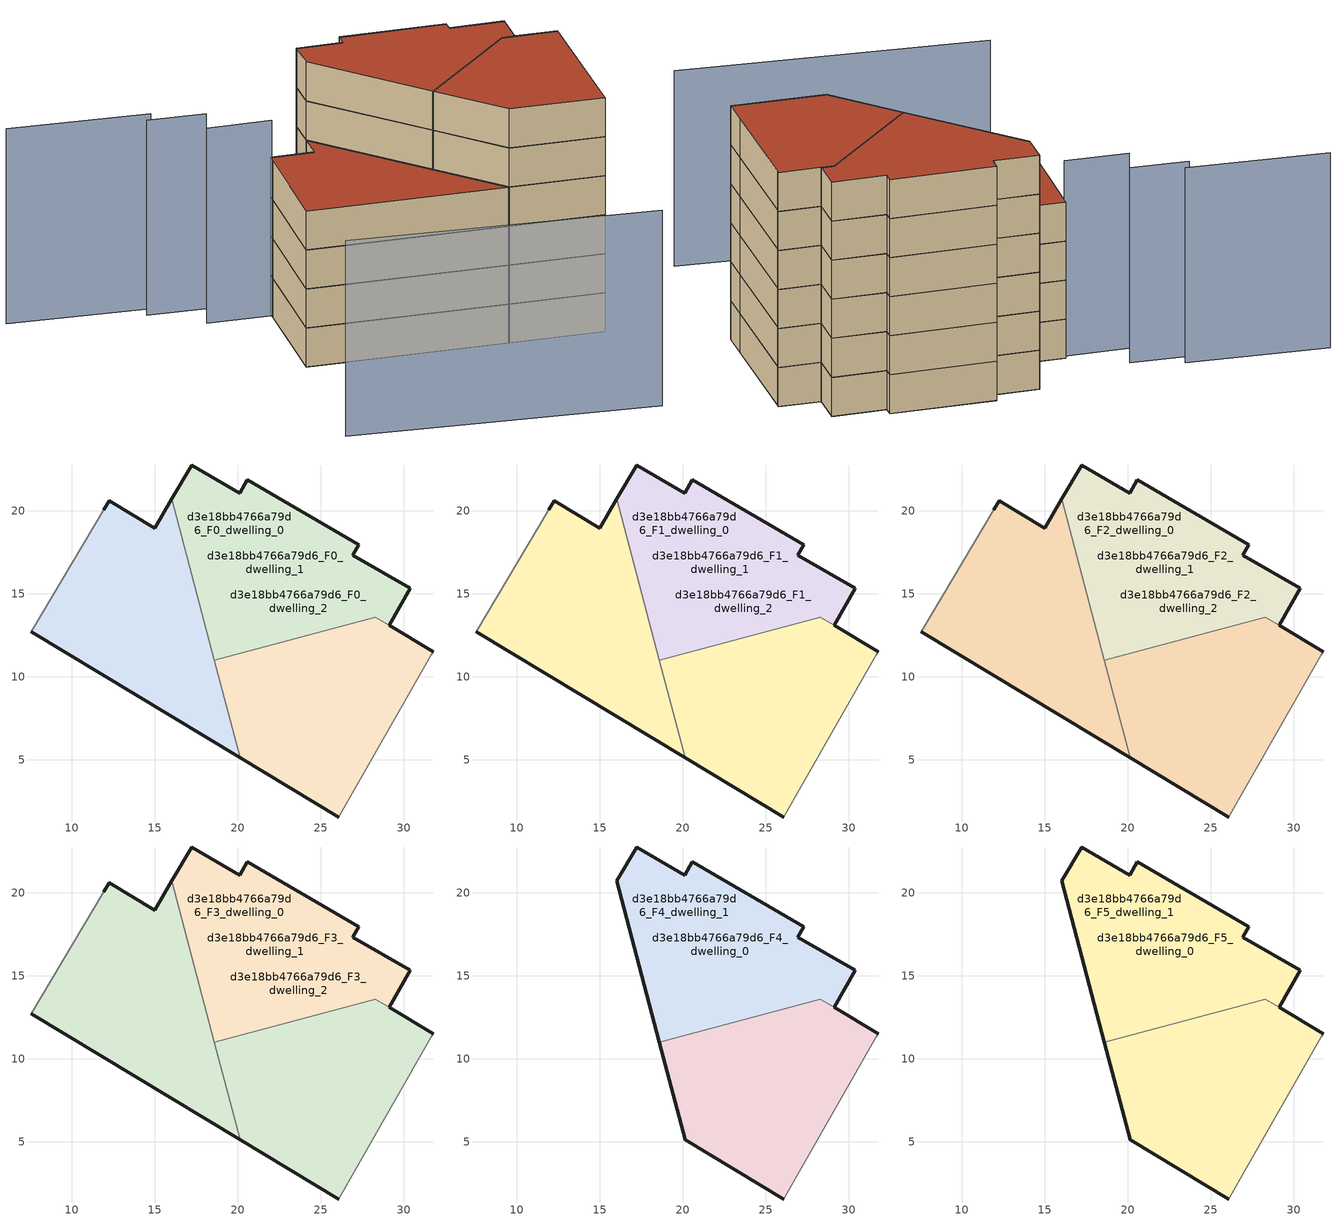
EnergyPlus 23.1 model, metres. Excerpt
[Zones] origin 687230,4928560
d3e18bb4766a79d6_F0_dwelling_0
 floor to d3e18bb4766a79d6_F0_dwelling_1 (EU_floor_Construction): 31.77,11.53 31.67,11.34 27.13,3.41 26.14,1.66 26.08,1.56 20.14,5.14 18.59,11.01 28.29,13.58 z0; 16.02,20.72 20.14,5.14 7.56,12.73 11.93,20.07 12.25,20.61 15,18.97 z0
 floor to d3e18bb4766a79d6_F0_dwelling_2 (EU_floor_Construction): 27.3,17.96 26.94,17.33 30.39,15.33 29.11,13.1 28.29,13.58 18.59,11.01 16.02,20.72 17.21,22.76 20.12,21.08 20.58,21.88 z0
 wall outside (EU_wall_Construction): 26.08,1.56 20.14,5.14 / 29.11,13.1 31.77,11.53 z0:3
 wall adiabatic (EU_wall_Construction): 31.77,11.53 31.67,11.34 27.13,3.41 26.14,1.66 26.08,1.56 z0:3
 wall to d3e18bb4766a79d6_F0_dwelling_1 (EU_wall_Construction): 18.59,11.01 28.29,13.58 29.11,13.1 z0:3
 wall to d3e18bb4766a79d6_F0_dwelling_2 (EU_wall_Construction): 20.14,5.14 18.59,11.01 z0:3
d3e18bb4766a79d6_F0_dwelling_1
 floor adiabatic (EU_floor_Construction): 29.11,13.1 30.39,15.33 26.94,17.33 27.3,17.96 20.58,21.88 20.12,21.08 17.21,22.76 16.02,20.72 18.59,11.01 28.29,13.58 z0
 wall outside (EU_wall_Construction): 16.02,20.72 17.21,22.76 20.12,21.08 20.58,21.88 27.3,17.96 26.94,17.33 30.39,15.33 29.11,13.09 z0:3
 wall to d3e18bb4766a79d6_F0_dwelling_2 (EU_wall_Construction): 18.59,11.01 16.02,20.72 z0:3
d3e18bb4766a79d6_F0_dwelling_2
 floor adiabatic (EU_floor_Construction): 20.14,5.14 16.02,20.72 15,18.97 12.25,20.61 11.93,20.07 7.56,12.73 z0; 27.13,3.41 31.67,11.34 31.77,11.53 28.29,13.58 18.59,11.01 20.14,5.14 26.08,1.56 26.14,1.66 z0
 wall outside (EU_wall_Construction): 20.14,5.14 7.56,12.73 / 11.93,20.07 12.25,20.61 15,18.97 16.02,20.72 z0:3
 wall adiabatic (EU_wall_Construction): 7.56,12.73 11.93,20.07 z0:3
d3e18bb4766a79d6_F1_dwelling_0
 floor adiabatic (EU_floor_Construction): 27.13,3.41 31.67,11.34 31.77,11.53 28.29,13.58 18.59,11.01 20.14,5.14 26.08,1.56 26.14,1.66 z3; 29.11,13.1 30.39,15.33 26.94,17.33 27.3,17.96 20.58,21.88 20.12,21.08 17.21,22.76 16.02,20.72 18.59,11.01 28.29,13.58 z3; 20.14,5.14 16.02,20.72 15,18.97 12.25,20.61 11.93,20.07 7.56,12.73 z3
 wall outside (EU_wall_Construction): 26.08,1.56 20.14,5.14 / 29.11,13.1 31.77,11.53 z3:6
 wall adiabatic (EU_wall_Construction): 31.77,11.53 31.67,11.34 27.13,3.41 26.14,1.66 26.08,1.56 z3:6
 wall to d3e18bb4766a79d6_F1_dwelling_1 (EU_wall_Construction): 18.59,11.01 28.29,13.58 29.11,13.1 z3:6
 wall to d3e18bb4766a79d6_F1_dwelling_2 (EU_wall_Construction): 20.14,5.14 18.59,11.01 z3:6
d3e18bb4766a79d6_F1_dwelling_1
 floor adiabatic (EU_floor_Construction): 29.11,13.1 30.39,15.33 26.94,17.33 27.3,17.96 20.58,21.88 20.12,21.08 17.21,22.76 16.02,20.72 18.59,11.01 28.29,13.58 z3; 27.13,3.41 31.67,11.34 31.77,11.53 28.29,13.58 18.59,11.01 20.14,5.14 26.08,1.56 26.14,1.66 z3; 20.14,5.14 16.02,20.72 15,18.97 12.25,20.61 11.93,20.07 7.56,12.73 z3
 wall outside (EU_wall_Construction): 16.02,20.72 17.21,22.76 20.12,21.08 20.58,21.88 27.3,17.96 26.94,17.33 30.39,15.33 29.11,13.09 z3:6
 wall to d3e18bb4766a79d6_F1_dwelling_2 (EU_wall_Construction): 18.59,11.01 16.02,20.72 z3:6
d3e18bb4766a79d6_F1_dwelling_2
 floor to d3e18bb4766a79d6_F0_dwelling_2 (EU_floor_Construction): 20.14,5.14 16.02,20.72 15,18.97 12.25,20.61 11.93,20.07 7.56,12.73 z3; 27.13,3.41 31.67,11.34 31.77,11.53 28.29,13.58 18.59,11.01 20.14,5.14 26.08,1.56 26.14,1.66 z3; 29.11,13.1 30.39,15.33 26.94,17.33 27.3,17.96 20.58,21.88 20.12,21.08 17.21,22.76 16.02,20.72 18.59,11.01 28.29,13.58 z3
 wall outside (EU_wall_Construction): 20.14,5.14 7.56,12.73 / 11.93,20.07 12.25,20.61 15,18.97 16.02,20.72 z3:6
 wall adiabatic (EU_wall_Construction): 7.56,12.73 11.93,20.07 z3:6
d3e18bb4766a79d6_F2_dwelling_0
 floor adiabatic (EU_floor_Construction): 27.13,3.41 31.67,11.34 31.77,11.53 28.29,13.58 18.59,11.01 20.14,5.14 26.08,1.56 26.14,1.66 z6; 29.11,13.1 30.39,15.33 26.94,17.33 27.3,17.96 20.58,21.88 20.12,21.08 17.21,22.76 16.02,20.72 18.59,11.01 28.29,13.58 z6; 20.14,5.14 16.02,20.72 15,18.97 12.25,20.61 11.93,20.07 7.56,12.73 z6
 wall outside (EU_wall_Construction): 26.08,1.56 20.14,5.14 / 29.11,13.1 31.77,11.53 z6:9
 wall adiabatic (EU_wall_Construction): 31.77,11.53 31.67,11.34 27.13,3.41 26.14,1.66 26.08,1.56 z6:9
 wall to d3e18bb4766a79d6_F2_dwelling_1 (EU_wall_Construction): 18.59,11.01 28.29,13.58 29.11,13.1 z6:9
 wall to d3e18bb4766a79d6_F2_dwelling_2 (EU_wall_Construction): 20.14,5.14 18.59,11.01 z6:9
d3e18bb4766a79d6_F2_dwelling_1
 floor adiabatic (EU_floor_Construction): 29.11,13.1 30.39,15.33 26.94,17.33 27.3,17.96 20.58,21.88 20.12,21.08 17.21,22.76 16.02,20.72 18.59,11.01 28.29,13.58 z6; 27.13,3.41 31.67,11.34 31.77,11.53 28.29,13.58 18.59,11.01 20.14,5.14 26.08,1.56 26.14,1.66 z6; 20.14,5.14 16.02,20.72 15,18.97 12.25,20.61 11.93,20.07 7.56,12.73 z6
 wall outside (EU_wall_Construction): 16.02,20.72 17.21,22.76 20.12,21.08 20.58,21.88 27.3,17.96 26.94,17.33 30.39,15.33 29.11,13.09 z6:9
 wall to d3e18bb4766a79d6_F2_dwelling_2 (EU_wall_Construction): 18.59,11.01 16.02,20.72 z6:9
d3e18bb4766a79d6_F2_dwelling_2
 floor to d3e18bb4766a79d6_F1_dwelling_2 (EU_floor_Construction): 20.14,5.14 16.02,20.72 15,18.97 12.25,20.61 11.93,20.07 7.56,12.73 z6; 27.13,3.41 31.67,11.34 31.77,11.53 28.29,13.58 18.59,11.01 20.14,5.14 26.08,1.56 26.14,1.66 z6; 29.11,13.1 30.39,15.33 26.94,17.33 27.3,17.96 20.58,21.88 20.12,21.08 17.21,22.76 16.02,20.72 18.59,11.01 28.29,13.58 z6
 wall outside (EU_wall_Construction): 20.14,5.14 7.56,12.73 / 11.93,20.07 12.25,20.61 15,18.97 16.02,20.72 z6:9
 wall adiabatic (EU_wall_Construction): 7.56,12.73 11.93,20.07 z6:9
d3e18bb4766a79d6_F3_dwelling_0
 floor adiabatic (EU_floor_Construction): 27.13,3.41 31.67,11.34 31.77,11.53 28.29,13.58 18.59,11.01 20.14,5.14 26.08,1.56 26.14,1.66 z9; 29.11,13.1 30.39,15.33 26.94,17.33 27.3,17.96 20.58,21.88 20.12,21.08 17.21,22.76 16.02,20.72 18.59,11.01 28.29,13.58 z9; 20.14,5.14 16.02,20.72 15,18.97 12.25,20.61 11.93,20.07 7.56,12.73 z9
 wall outside (EU_wall_Construction): 26.08,1.56 20.14,5.14 / 29.11,13.1 31.77,11.53 z9:12
 wall adiabatic (EU_wall_Construction): 31.77,11.53 31.67,11.34 27.13,3.41 26.14,1.66 26.08,1.56 z9:12
 wall to d3e18bb4766a79d6_F3_dwelling_1 (EU_wall_Construction): 18.59,11.01 28.29,13.58 29.11,13.1 z9:12
 wall to d3e18bb4766a79d6_F3_dwelling_2 (EU_wall_Construction): 20.14,5.14 18.59,11.01 z9:12
 roof outside (EU_floor_Construction): 16.02,20.72 20.14,5.14 7.56,12.73 11.93,20.07 12.25,20.61 15,18.97 z12
d3e18bb4766a79d6_F3_dwelling_1
 floor adiabatic (EU_floor_Construction): 29.11,13.1 30.39,15.33 26.94,17.33 27.3,17.96 20.58,21.88 20.12,21.08 17.21,22.76 16.02,20.72 18.59,11.01 28.29,13.58 z9; 27.13,3.41 31.67,11.34 31.77,11.53 28.29,13.58 18.59,11.01 20.14,5.14 26.08,1.56 26.14,1.66 z9; 20.14,5.14 16.02,20.72 15,18.97 12.25,20.61 11.93,20.07 7.56,12.73 z9
 wall outside (EU_wall_Construction): 16.02,20.72 17.21,22.76 20.12,21.08 20.58,21.88 27.3,17.96 26.94,17.33 30.39,15.33 29.11,13.09 z9:12
 wall to d3e18bb4766a79d6_F3_dwelling_2 (EU_wall_Construction): 18.59,11.01 16.02,20.72 z9:12
 roof outside (EU_floor_Construction): 16.02,20.72 20.14,5.14 7.56,12.73 11.93,20.07 12.25,20.61 15,18.97 z12
d3e18bb4766a79d6_F3_dwelling_2
 floor to d3e18bb4766a79d6_F2_dwelling_2 (EU_floor_Construction): 20.14,5.14 16.02,20.72 15,18.97 12.25,20.61 11.93,20.07 7.56,12.73 z9; 27.13,3.41 31.67,11.34 31.77,11.53 28.29,13.58 18.59,11.01 20.14,5.14 26.08,1.56 26.14,1.66 z9; 29.11,13.1 30.39,15.33 26.94,17.33 27.3,17.96 20.58,21.88 20.12,21.08 17.21,22.76 16.02,20.72 18.59,11.01 28.29,13.58 z9
 wall outside (EU_wall_Construction): 20.14,5.14 7.56,12.73 / 11.93,20.07 12.25,20.61 15,18.97 16.02,20.72 z9:12
 wall adiabatic (EU_wall_Construction): 7.56,12.73 11.93,20.07 z9:12
 roof outside (EU_roof_Construction): 16.02,20.72 20.14,5.14 7.56,12.73 11.93,20.07 12.25,20.61 15,18.97 z12
d3e18bb4766a79d6_F4_dwelling_0
 floor to d3e18bb4766a79d6_F3_dwelling_1 (EU_floor_Construction): 27.13,3.41 31.67,11.34 31.77,11.53 28.29,13.58 18.59,11.01 20.14,5.14 26.08,1.56 26.14,1.66 z12
 floor to d3e18bb4766a79d6_F3_dwelling_2 (EU_floor_Construction): 29.11,13.1 30.39,15.33 26.94,17.33 27.3,17.96 20.58,21.88 20.12,21.08 17.21,22.76 16.02,20.72 18.59,11.01 28.29,13.58 z12
 wall outside (EU_wall_Construction): 26.08,1.56 20.14,5.14 18.59,11.01 / 29.11,13.1 31.77,11.53 z12:15
 wall adiabatic (EU_wall_Construction): 31.77,11.53 31.67,11.34 27.13,3.41 26.14,1.66 26.08,1.56 z12:15
 wall to d3e18bb4766a79d6_F4_dwelling_1 (EU_wall_Construction): 18.59,11.01 28.29,13.58 29.11,13.1 z12:15
d3e18bb4766a79d6_F4_dwelling_1
 floor to d3e18bb4766a79d6_F3_dwelling_1 (EU_floor_Construction): 29.11,13.1 30.39,15.33 26.94,17.33 27.3,17.96 20.58,21.88 20.12,21.08 17.21,22.76 16.02,20.72 18.59,11.01 28.29,13.58 z12
 floor to d3e18bb4766a79d6_F3_dwelling_2 (EU_floor_Construction): 27.13,3.41 31.67,11.34 31.77,11.53 28.29,13.58 18.59,11.01 20.14,5.14 26.08,1.56 26.14,1.66 z12
 wall outside (EU_wall_Construction): 18.59,11.01 16.02,20.72 17.21,22.76 20.12,21.08 20.58,21.88 27.3,17.96 26.94,17.33 30.39,15.33 29.11,13.09 z12:15
d3e18bb4766a79d6_F5_dwelling_0
 floor adiabatic (EU_floor_Construction): 27.13,3.41 31.67,11.34 31.77,11.53 28.29,13.58 18.59,11.01 20.14,5.14 26.08,1.56 26.14,1.66 z15; 29.11,13.1 30.39,15.33 26.94,17.33 27.3,17.96 20.58,21.88 20.12,21.08 17.21,22.76 16.02,20.72 18.59,11.01 28.29,13.58 z15
 wall outside (EU_wall_Construction): 26.08,1.56 20.14,5.14 18.59,11.01 / 29.11,13.1 31.77,11.53 z15:18
 wall adiabatic (EU_wall_Construction): 31.77,11.53 31.67,11.34 27.13,3.41 26.14,1.66 26.08,1.56 z15:18
 wall to d3e18bb4766a79d6_F5_dwelling_1 (EU_wall_Construction): 18.59,11.01 28.29,13.58 29.11,13.1 z15:18
 roof outside (EU_roof_Construction): 31.77,11.53 31.67,11.34 27.13,3.41 26.14,1.66 26.08,1.56 20.14,5.14 18.59,11.01 28.29,13.58 z18; 27.3,17.96 26.94,17.33 30.39,15.33 29.11,13.1 28.29,13.58 18.59,11.01 16.02,20.72 17.21,22.76 20.12,21.08 20.58,21.88 z18
d3e18bb4766a79d6_F5_dwelling_1
 floor to d3e18bb4766a79d6_F4_dwelling_1 (EU_floor_Construction): 29.11,13.1 30.39,15.33 26.94,17.33 27.3,17.96 20.58,21.88 20.12,21.08 17.21,22.76 16.02,20.72 18.59,11.01 28.29,13.58 z15; 27.13,3.41 31.67,11.34 31.77,11.53 28.29,13.58 18.59,11.01 20.14,5.14 26.08,1.56 26.14,1.66 z15
 wall outside (EU_wall_Construction): 18.59,11.01 16.02,20.72 17.21,22.76 20.12,21.08 20.58,21.88 27.3,17.96 26.94,17.33 30.39,15.33 29.11,13.09 z15:18
 roof outside (EU_roof_Construction): 31.77,11.53 31.67,11.34 27.13,3.41 26.14,1.66 26.08,1.56 20.14,5.14 18.59,11.01 28.29,13.58 z18; 27.3,17.96 26.94,17.33 30.39,15.33 29.11,13.1 28.29,13.58 18.59,11.01 16.02,20.72 17.21,22.76 20.12,21.08 20.58,21.88 z18
shading: 8.02,22.68 12.06,20.27 / 6.1,26.62 9.76,24.36 / 1.24,2.95 19.99,-9.61 / -1.64,32.77 7.1,27.17 z0:15
[Building]
EU S2 Campaign: North Axis=0; Terrain=City; Solar Distribution=FullExterior
[Site:Location]
Bologna: Latitude=44.5; Longitude=11.25; Time Zone=1; Elevation=37
[SizingPeriod:WeatherFileDays]
AnnualSizingPeriod: Begin Month=1; Begin Day of Month=1; End Month=12; End Day of Month=31; Day of Week for Start Day=Monday; Use Weather File Daylight Saving Period=No; Use Weather File Rain and Snow Indicators=No
[MATERIAL]
EU_InternalMass_Material: Roughness=MediumRough; Thickness=0.1; Conductivity=1; Density=1800; Specific Heat=900; Thermal Absorptance=0.9; Solar Absorptance=0.7; Visible Absorptance=0.7
[MATERIAL:NOMASS] Roughness=MediumRough; Thermal Absorptance=0.9; Solar Absorptance=0.7; Visible Absorptance=0.7
Name | Thermal Resistance
EU_wall_NoMass | 0.905828
EU_roof_NoMass | 0.37593
EU_floor_NoMass | 0.67114
[CONSTRUCTION]
EU_wall_Construction: EU_wall_NoMass
EU_roof_Construction: EU_roof_NoMass
EU_floor_Construction: EU_floor_NoMass
EU_InternalMass_Construction: EU_InternalMass_Material
[ZONE] Type=1; Multiplier=1; Ceiling Height=autocalculate; Floor Area=autocalculate; Part of Total Floor Area=Yes
Name | Volume
d3e18bb4766a79d6_F0_dwelling_0; d3e18bb4766a79d6_F1_dwelling_0; d3e18bb4766a79d6_F2_dwelling_0; d3e18bb4766a79d6_F3_dwelling_0; d3e18bb4766a79d6_F0_dwelling_1; d3e18bb4766a79d6_F1_dwelling_1; d3e18bb4766a79d6_F2_dwelling_1; d3e18bb4766a79d6_F3_dwelling_1; d3e18bb4766a79d6_F0_dwelling_2; d3e18bb4766a79d6_F1_dwelling_2; d3e18bb4766a79d6_F2_dwelling_2; d3e18bb4766a79d6_F3_dwelling_2 | 843.809
d3e18bb4766a79d6_F4_dwelling_0 | 562.542
d3e18bb4766a79d6_F5_dwelling_0; d3e18bb4766a79d6_F5_dwelling_1 | 562.547
d3e18bb4766a79d6_F4_dwelling_1 | 562.544
[INTERNALMASS] Construction=EU_InternalMass_Construction
Name | Zone or ZoneList | Surface Area
d3e18bb4766a79d6_F0_dwelling_0_EU_InternalMass | d3e18bb4766a79d6_F0_dwelling_0 | 93.3112
d3e18bb4766a79d6_F0_dwelling_1_EU_InternalMass | d3e18bb4766a79d6_F0_dwelling_1 | 94.2036
d3e18bb4766a79d6_F0_dwelling_2_EU_InternalMass | d3e18bb4766a79d6_F0_dwelling_2 | 93.7556
d3e18bb4766a79d6_F1_dwelling_0_EU_InternalMass | d3e18bb4766a79d6_F1_dwelling_0 | 93.3112
d3e18bb4766a79d6_F1_dwelling_1_EU_InternalMass | d3e18bb4766a79d6_F1_dwelling_1 | 94.2036
d3e18bb4766a79d6_F1_dwelling_2_EU_InternalMass | d3e18bb4766a79d6_F1_dwelling_2 | 93.7556
d3e18bb4766a79d6_F2_dwelling_0_EU_InternalMass | d3e18bb4766a79d6_F2_dwelling_0 | 93.3112
d3e18bb4766a79d6_F2_dwelling_1_EU_InternalMass | d3e18bb4766a79d6_F2_dwelling_1 | 94.2036
d3e18bb4766a79d6_F2_dwelling_2_EU_InternalMass | d3e18bb4766a79d6_F2_dwelling_2 | 93.7556
d3e18bb4766a79d6_F3_dwelling_0_EU_InternalMass | d3e18bb4766a79d6_F3_dwelling_0 | 93.3112
d3e18bb4766a79d6_F3_dwelling_1_EU_InternalMass | d3e18bb4766a79d6_F3_dwelling_1 | 94.2036
d3e18bb4766a79d6_F3_dwelling_2_EU_InternalMass | d3e18bb4766a79d6_F3_dwelling_2 | 93.7556
d3e18bb4766a79d6_F4_dwelling_0_EU_InternalMass | d3e18bb4766a79d6_F4_dwelling_0 | 140.632
d3e18bb4766a79d6_F4_dwelling_1_EU_InternalMass | d3e18bb4766a79d6_F4_dwelling_1 | 140.635
d3e18bb4766a79d6_F5_dwelling_0_EU_InternalMass | d3e18bb4766a79d6_F5_dwelling_0 | 140.632
d3e18bb4766a79d6_F5_dwelling_1_EU_InternalMass | d3e18bb4766a79d6_F5_dwelling_1 | 140.635
[OTHEREQUIPMENT] Fuel Type=Electricity; Design Level Calculation Method=Watts/Area; Power per Zone Floor Area=1; Fraction Latent=0; Fraction Radiant=0; Fraction Lost=0; Carbon Dioxide Generation Rate=0; EndUse Subcategory=EU_Step8_InternalGains
Name | Zone or ZoneList or Space or SpaceList | Schedule
EU_Step8_InternalGain_d3e18bb4766a79d6_F0_dwelling_0_f000 | d3e18bb4766a79d6_F0_dwelling_0 | EU_Step8_GainSchedule_d3e18bb4766a79d6_F0_dwelling_0_f000
EU_Step8_InternalGain_d3e18bb4766a79d6_F0_dwelling_1_f000 | d3e18bb4766a79d6_F0_dwelling_1 | EU_Step8_GainSchedule_d3e18bb4766a79d6_F0_dwelling_1_f000
EU_Step8_InternalGain_d3e18bb4766a79d6_F0_dwelling_2_f000 | d3e18bb4766a79d6_F0_dwelling_2 | EU_Step8_GainSchedule_d3e18bb4766a79d6_F0_dwelling_2_f000
EU_Step8_InternalGain_d3e18bb4766a79d6_F1_dwelling_0_f000 | d3e18bb4766a79d6_F1_dwelling_0 | EU_Step8_GainSchedule_d3e18bb4766a79d6_F1_dwelling_0_f000
EU_Step8_InternalGain_d3e18bb4766a79d6_F1_dwelling_1_f000 | d3e18bb4766a79d6_F1_dwelling_1 | EU_Step8_GainSchedule_d3e18bb4766a79d6_F1_dwelling_1_f000
EU_Step8_InternalGain_d3e18bb4766a79d6_F1_dwelling_2_f000 | d3e18bb4766a79d6_F1_dwelling_2 | EU_Step8_GainSchedule_d3e18bb4766a79d6_F1_dwelling_2_f000
EU_Step8_InternalGain_d3e18bb4766a79d6_F2_dwelling_0_f000 | d3e18bb4766a79d6_F2_dwelling_0 | EU_Step8_GainSchedule_d3e18bb4766a79d6_F2_dwelling_0_f000
EU_Step8_InternalGain_d3e18bb4766a79d6_F2_dwelling_1_f000 | d3e18bb4766a79d6_F2_dwelling_1 | EU_Step8_GainSchedule_d3e18bb4766a79d6_F2_dwelling_1_f000
EU_Step8_InternalGain_d3e18bb4766a79d6_F2_dwelling_2_f000 | d3e18bb4766a79d6_F2_dwelling_2 | EU_Step8_GainSchedule_d3e18bb4766a79d6_F2_dwelling_2_f000
EU_Step8_InternalGain_d3e18bb4766a79d6_F3_dwelling_0_f000 | d3e18bb4766a79d6_F3_dwelling_0 | EU_Step8_GainSchedule_d3e18bb4766a79d6_F3_dwelling_0_f000
EU_Step8_InternalGain_d3e18bb4766a79d6_F3_dwelling_1_f000 | d3e18bb4766a79d6_F3_dwelling_1 | EU_Step8_GainSchedule_d3e18bb4766a79d6_F3_dwelling_1_f000
EU_Step8_InternalGain_d3e18bb4766a79d6_F3_dwelling_2_f000 | d3e18bb4766a79d6_F3_dwelling_2 | EU_Step8_GainSchedule_d3e18bb4766a79d6_F3_dwelling_2_f000
EU_Step8_InternalGain_d3e18bb4766a79d6_F4_dwelling_0_f000 | d3e18bb4766a79d6_F4_dwelling_0 | EU_Step8_GainSchedule_d3e18bb4766a79d6_F4_dwelling_0_f000
EU_Step8_InternalGain_d3e18bb4766a79d6_F4_dwelling_1_f000 | d3e18bb4766a79d6_F4_dwelling_1 | EU_Step8_GainSchedule_d3e18bb4766a79d6_F4_dwelling_1_f000
EU_Step8_InternalGain_d3e18bb4766a79d6_F5_dwelling_0_f000 | d3e18bb4766a79d6_F5_dwelling_0 | EU_Step8_GainSchedule_d3e18bb4766a79d6_F5_dwelling_0_f000
EU_Step8_InternalGain_d3e18bb4766a79d6_F5_dwelling_1_f000 | d3e18bb4766a79d6_F5_dwelling_1 | EU_Step8_GainSchedule_d3e18bb4766a79d6_F5_dwelling_1_f000
[ZONEVENTILATION:DESIGNFLOWRATE] Schedule=EU_AlwaysOn; Design Flow Rate Calculation Method=AirChanges/Hour; Air Changes per Hour=0.73129; Ventilation Type=Natural; Fan Pressure Rise=0; Fan Total Efficiency=1; Constant Term Coefficient=1; Temperature Term Coefficient=0; Velocity Term Coefficient=0; Velocity Squared Term Coefficient=0; Minimum Indoor Temperature=-100; Maximum Indoor Temperature=100; Delta Temperature=-100; Minimum Outdoor Temperature=-100; Maximum Outdoor Temperature=100; Maximum Wind Speed=40
Name | Zone or ZoneList or Space or SpaceList
EU_ConstantAir_d3e18bb4766a79d6_F0_dwelling_0 | d3e18bb4766a79d6_F0_dwelling_0
EU_ConstantAir_d3e18bb4766a79d6_F0_dwelling_1 | d3e18bb4766a79d6_F0_dwelling_1
EU_ConstantAir_d3e18bb4766a79d6_F0_dwelling_2 | d3e18bb4766a79d6_F0_dwelling_2
EU_ConstantAir_d3e18bb4766a79d6_F1_dwelling_0 | d3e18bb4766a79d6_F1_dwelling_0
EU_ConstantAir_d3e18bb4766a79d6_F1_dwelling_1 | d3e18bb4766a79d6_F1_dwelling_1
EU_ConstantAir_d3e18bb4766a79d6_F1_dwelling_2 | d3e18bb4766a79d6_F1_dwelling_2
EU_ConstantAir_d3e18bb4766a79d6_F2_dwelling_0 | d3e18bb4766a79d6_F2_dwelling_0
EU_ConstantAir_d3e18bb4766a79d6_F2_dwelling_1 | d3e18bb4766a79d6_F2_dwelling_1
EU_ConstantAir_d3e18bb4766a79d6_F2_dwelling_2 | d3e18bb4766a79d6_F2_dwelling_2
EU_ConstantAir_d3e18bb4766a79d6_F3_dwelling_0 | d3e18bb4766a79d6_F3_dwelling_0
EU_ConstantAir_d3e18bb4766a79d6_F3_dwelling_1 | d3e18bb4766a79d6_F3_dwelling_1
EU_ConstantAir_d3e18bb4766a79d6_F3_dwelling_2 | d3e18bb4766a79d6_F3_dwelling_2
EU_ConstantAir_d3e18bb4766a79d6_F4_dwelling_0 | d3e18bb4766a79d6_F4_dwelling_0
EU_ConstantAir_d3e18bb4766a79d6_F4_dwelling_1 | d3e18bb4766a79d6_F4_dwelling_1
EU_ConstantAir_d3e18bb4766a79d6_F5_dwelling_0 | d3e18bb4766a79d6_F5_dwelling_0
EU_ConstantAir_d3e18bb4766a79d6_F5_dwelling_1 | d3e18bb4766a79d6_F5_dwelling_1
[HVACTEMPLATE:THERMOSTAT] Constant Heating Setpoint=20; Constant Cooling Setpoint=50
EU_HeatOnly_d3e18bb4766a79d6_F0_dwelling_0; EU_HeatOnly_d3e18bb4766a79d6_F0_dwelling_1; EU_HeatOnly_d3e18bb4766a79d6_F0_dwelling_2; EU_HeatOnly_d3e18bb4766a79d6_F1_dwelling_0; EU_HeatOnly_d3e18bb4766a79d6_F1_dwelling_1; EU_HeatOnly_d3e18bb4766a79d6_F1_dwelling_2; EU_HeatOnly_d3e18bb4766a79d6_F2_dwelling_0; EU_HeatOnly_d3e18bb4766a79d6_F2_dwelling_1; EU_HeatOnly_d3e18bb4766a79d6_F2_dwelling_2; EU_HeatOnly_d3e18bb4766a79d6_F3_dwelling_0; EU_HeatOnly_d3e18bb4766a79d6_F3_dwelling_1; EU_HeatOnly_d3e18bb4766a79d6_F3_dwelling_2; EU_HeatOnly_d3e18bb4766a79d6_F4_dwelling_0; EU_HeatOnly_d3e18bb4766a79d6_F4_dwelling_1; EU_HeatOnly_d3e18bb4766a79d6_F5_dwelling_0; EU_HeatOnly_d3e18bb4766a79d6_F5_dwelling_1
[HVACTEMPLATE:ZONE:IDEALLOADSAIRSYSTEM] System Availability Schedule=EU_AlwaysOn; Maximum Heating Supply Air Temperature=50; Minimum Cooling Supply Air Temperature=13; Maximum Heating Supply Air Humidity Ratio=0.0156; Minimum Cooling Supply Air Humidity Ratio=0.0077; Heating Limit=NoLimit; Cooling Limit=NoLimit; Heating Availability Schedule=EU_AlwaysOn; Cooling Availability Schedule=EU_CoolingOff; Dehumidification Control Type=ConstantSensibleHeatRatio; Cooling Sensible Heat Ratio=0.7; Dehumidification Setpoint=60; Humidification Control Type=None; Humidification Setpoint=30; Outdoor Air Method=None; Outdoor Air Flow Rate per Person=0.00944; Outdoor Air Flow Rate per Zone Floor Area=0; Outdoor Air Flow Rate per Zone=0; Demand Controlled Ventilation Type=None; Outdoor Air Economizer Type=NoEconomizer; Heat Recovery Type=None; Sensible Heat Recovery Effectiveness=0.7; Latent Heat Recovery Effectiveness=0.65
Name | Template Thermostat
d3e18bb4766a79d6_F0_dwelling_0 | EU_HeatOnly_d3e18bb4766a79d6_F0_dwelling_0
d3e18bb4766a79d6_F0_dwelling_1 | EU_HeatOnly_d3e18bb4766a79d6_F0_dwelling_1
d3e18bb4766a79d6_F0_dwelling_2 | EU_HeatOnly_d3e18bb4766a79d6_F0_dwelling_2
d3e18bb4766a79d6_F1_dwelling_0 | EU_HeatOnly_d3e18bb4766a79d6_F1_dwelling_0
d3e18bb4766a79d6_F1_dwelling_1 | EU_HeatOnly_d3e18bb4766a79d6_F1_dwelling_1
d3e18bb4766a79d6_F1_dwelling_2 | EU_HeatOnly_d3e18bb4766a79d6_F1_dwelling_2
d3e18bb4766a79d6_F2_dwelling_0 | EU_HeatOnly_d3e18bb4766a79d6_F2_dwelling_0
d3e18bb4766a79d6_F2_dwelling_1 | EU_HeatOnly_d3e18bb4766a79d6_F2_dwelling_1
d3e18bb4766a79d6_F2_dwelling_2 | EU_HeatOnly_d3e18bb4766a79d6_F2_dwelling_2
d3e18bb4766a79d6_F3_dwelling_0 | EU_HeatOnly_d3e18bb4766a79d6_F3_dwelling_0
d3e18bb4766a79d6_F3_dwelling_1 | EU_HeatOnly_d3e18bb4766a79d6_F3_dwelling_1
d3e18bb4766a79d6_F3_dwelling_2 | EU_HeatOnly_d3e18bb4766a79d6_F3_dwelling_2
d3e18bb4766a79d6_F4_dwelling_0 | EU_HeatOnly_d3e18bb4766a79d6_F4_dwelling_0
d3e18bb4766a79d6_F4_dwelling_1 | EU_HeatOnly_d3e18bb4766a79d6_F4_dwelling_1
d3e18bb4766a79d6_F5_dwelling_0 | EU_HeatOnly_d3e18bb4766a79d6_F5_dwelling_0
d3e18bb4766a79d6_F5_dwelling_1 | EU_HeatOnly_d3e18bb4766a79d6_F5_dwelling_1
[SIZING:ZONE] Zone Cooling Design Supply Air Temperature Input Method=SupplyAirTemperature; Zone Cooling Design Supply Air Temperature=13; Zone Heating Design Supply Air Temperature Input Method=SupplyAirTemperature; Zone Heating Design Supply Air Temperature=50; Zone Cooling Design Supply Air Humidity Ratio=0.008; Zone Heating Design Supply Air Humidity Ratio=0.008; Cooling Design Air Flow Method=DesignDay; Cooling Design Air Flow Rate=0; Cooling Minimum Air Flow per Zone Floor Area=0.000762; Cooling Minimum Air Flow=0; Cooling Minimum Air Flow Fraction=0.2; Heating Design Air Flow Method=DesignDay; Heating Design Air Flow Rate=0; Heating Maximum Air Flow per Zone Floor Area=0.002032; Heating Maximum Air Flow=0.141576; Heating Maximum Air Flow Fraction=0.3; Account for Dedicated Outdoor Air System=No; Dedicated Outdoor Air System Control Strategy=NeutralSupplyAir; Dedicated Outdoor Air Low Setpoint Temperature for Design=autosize; Dedicated Outdoor Air High Setpoint Temperature for Design=autosize; Zone Load Sizing Method=Sensible Load Only No Latent Load; Zone Latent Cooling Design Supply Air Humidity Ratio Input Method=HumidityRatioDifference; Zone Cooling Design Supply Air Humidity Ratio Difference=0.005; Zone Latent Heating Design Supply Air Humidity Ratio Input Method=HumidityRatioDifference; Zone Humidification Design Supply Air Humidity Ratio Difference=0.005
d3e18bb4766a79d6_F0_dwelling_0; d3e18bb4766a79d6_F0_dwelling_1; d3e18bb4766a79d6_F0_dwelling_2; d3e18bb4766a79d6_F1_dwelling_0; d3e18bb4766a79d6_F1_dwelling_1; d3e18bb4766a79d6_F1_dwelling_2; d3e18bb4766a79d6_F2_dwelling_0; d3e18bb4766a79d6_F2_dwelling_1; d3e18bb4766a79d6_F2_dwelling_2; d3e18bb4766a79d6_F3_dwelling_0; d3e18bb4766a79d6_F3_dwelling_1; d3e18bb4766a79d6_F3_dwelling_2; d3e18bb4766a79d6_F4_dwelling_0; d3e18bb4766a79d6_F4_dwelling_1; d3e18bb4766a79d6_F5_dwelling_0; d3e18bb4766a79d6_F5_dwelling_1
[SCHEDULE:CONSTANT]
Name | Hourly Value
EU_AlwaysOn | 1
EU_CoolingOff | 0
[SCHEDULE:FILE] Column Number=1; Rows to Skip at Top=0; Number of Hours of Data=8760; Column Separator=Comma; Interpolate to Timestep=No; Minutes per Item=60; Adjust Schedule for Daylight Savings=Yes
Name | File
EU_Step8_GainSchedule_d3e18bb4766a79d6_F0_dwelling_0_f000 | ../../schedules/d3e18bb4766a79d6/d3e18bb4766a79d6_F0_dwelling_0_f000_gain.csv
EU_Step8_GainSchedule_d3e18bb4766a79d6_F0_dwelling_1_f000 | ../../schedules/d3e18bb4766a79d6/d3e18bb4766a79d6_F0_dwelling_1_f000_gain.csv
EU_Step8_GainSchedule_d3e18bb4766a79d6_F0_dwelling_2_f000 | ../../schedules/d3e18bb4766a79d6/d3e18bb4766a79d6_F0_dwelling_2_f000_gain.csv
EU_Step8_GainSchedule_d3e18bb4766a79d6_F1_dwelling_0_f000 | ../../schedules/d3e18bb4766a79d6/d3e18bb4766a79d6_F1_dwelling_0_f000_gain.csv
EU_Step8_GainSchedule_d3e18bb4766a79d6_F1_dwelling_1_f000 | ../../schedules/d3e18bb4766a79d6/d3e18bb4766a79d6_F1_dwelling_1_f000_gain.csv
EU_Step8_GainSchedule_d3e18bb4766a79d6_F1_dwelling_2_f000 | ../../schedules/d3e18bb4766a79d6/d3e18bb4766a79d6_F1_dwelling_2_f000_gain.csv
EU_Step8_GainSchedule_d3e18bb4766a79d6_F2_dwelling_0_f000 | ../../schedules/d3e18bb4766a79d6/d3e18bb4766a79d6_F2_dwelling_0_f000_gain.csv
EU_Step8_GainSchedule_d3e18bb4766a79d6_F2_dwelling_1_f000 | ../../schedules/d3e18bb4766a79d6/d3e18bb4766a79d6_F2_dwelling_1_f000_gain.csv
EU_Step8_GainSchedule_d3e18bb4766a79d6_F2_dwelling_2_f000 | ../../schedules/d3e18bb4766a79d6/d3e18bb4766a79d6_F2_dwelling_2_f000_gain.csv
EU_Step8_GainSchedule_d3e18bb4766a79d6_F3_dwelling_0_f000 | ../../schedules/d3e18bb4766a79d6/d3e18bb4766a79d6_F3_dwelling_0_f000_gain.csv
EU_Step8_GainSchedule_d3e18bb4766a79d6_F3_dwelling_1_f000 | ../../schedules/d3e18bb4766a79d6/d3e18bb4766a79d6_F3_dwelling_1_f000_gain.csv
EU_Step8_GainSchedule_d3e18bb4766a79d6_F3_dwelling_2_f000 | ../../schedules/d3e18bb4766a79d6/d3e18bb4766a79d6_F3_dwelling_2_f000_gain.csv
EU_Step8_GainSchedule_d3e18bb4766a79d6_F4_dwelling_0_f000 | ../../schedules/d3e18bb4766a79d6/d3e18bb4766a79d6_F4_dwelling_0_f000_gain.csv
EU_Step8_GainSchedule_d3e18bb4766a79d6_F4_dwelling_1_f000 | ../../schedules/d3e18bb4766a79d6/d3e18bb4766a79d6_F4_dwelling_1_f000_gain.csv
EU_Step8_GainSchedule_d3e18bb4766a79d6_F5_dwelling_0_f000 | ../../schedules/d3e18bb4766a79d6/d3e18bb4766a79d6_F5_dwelling_0_f000_gain.csv
EU_Step8_GainSchedule_d3e18bb4766a79d6_F5_dwelling_1_f000 | ../../schedules/d3e18bb4766a79d6/d3e18bb4766a79d6_F5_dwelling_1_f000_gain.csv
